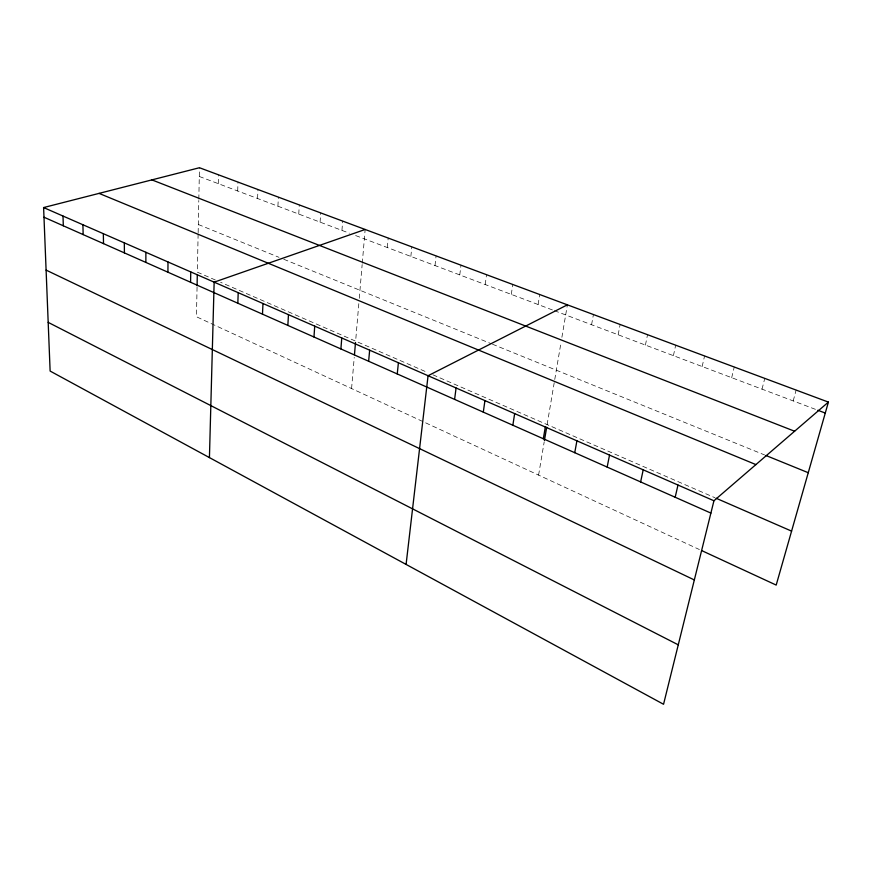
<?xml version="1.0" encoding="UTF-8"?>
<svg xmlns="http://www.w3.org/2000/svg" width="872" height="872" viewBox="0 0 872 872"><rect width="100%" height="100%" fill="white"/><g stroke="black" fill="none" stroke-linecap="round" stroke-linejoin="round"><path stroke-width="0.65" stroke-dasharray="4.36 3.27" d="M197.061 287.03L196.462 316.765L699.399 549.534M198.118 234.034L197.355 272.162L215.624 280.119M198.151 232.671L198.794 200.484M198.827 199.154L199.459 167.729M218.273 183.654L218.512 174.836M237.696 190.99L238.002 182.095M257.578 198.5L257.959 189.529M277.917 206.195L278.375 197.137M298.758 214.065L299.292 204.931M320.089 222.131L320.711 212.921M341.944 230.393L342.652 221.096M351.58 388.552L354.239 357.389M358.817 303.663L355.623 341.137L220.605 282.288M359.275 298.311L362.153 264.565M362.272 263.213L365.15 229.478M387.299 247.528L388.204 238.067M410.843 256.433L411.846 246.874M434.997 265.557L436.098 255.91M459.773 274.92L460.983 265.186M485.203 284.534L486.522 274.702M511.308 294.398L512.758 284.479M538.122 304.535L539.703 294.518M538.58 475.109L544.204 441.875M547.125 424.588L554.538 380.802M554.755 379.483L561.001 342.565M561.895 337.3L567.389 304.84M591.576 324.733L593.418 314.541M618.15 334.772L620.134 324.493M645.422 345.083L647.536 334.706M673.413 355.656L675.68 345.192M702.156 366.523L704.576 355.961M731.684 377.685L734.268 367.025M762.019 389.141L764.777 378.394M793.204 400.935L796.136 390.078M199.285 176.471L349.41 233.216M355.634 235.56L553.153 310.214M554.407 310.683L816.639 409.786M198.315 224.496L278.996 257.327M283.803 259.278L491.263 343.71M492.484 344.211L764.624 454.955M358.065 342.195L427.978 372.671M432.948 374.829L714.92 497.716"/><path stroke-width="1.31" d="M167.915 272.206L168.002 261.982M190.576 282.255L190.761 271.933M197.083 285.678L197.301 274.865M209.433 457.604L214.152 282.157L365.15 229.478M237.827 303.216L238.209 292.687M262.483 314.149L262.973 303.521M287.847 325.409L288.469 314.661M313.975 337.006L314.716 326.15M340.898 348.942L341.77 337.976M354.468 354.686L355.503 342.489M368.638 361.248L369.652 350.173M397.24 373.946L398.406 362.752M406.09 564.424L428.065 375.734L567.389 304.84M454.606 399.398L456.078 387.986M483.295 412.129L484.93 400.597M512.856 425.242L514.654 413.601M543.321 438.758L545.305 427.008M544.422 440.545L546.679 427.247M574.746 452.699L576.915 440.829M607.163 467.076L609.528 455.097M640.626 481.922L643.209 469.834M675.179 497.258L677.991 485.039M828.4 402.101L713.939 500.768L663.548 704.271L50.129 371.069L43.6 207.558L199.459 167.729L828.4 402.101L776.189 585.079L701.807 550.646M817.871 410.254L825.272 413.055M151.902 179.883L794.61 431.237M765.878 455.467L808.257 472.711M99.07 193.388L755.915 464.591M716.163 498.261L791.591 531.124M43.6 207.558L713.939 500.768M43.982 217.215L710.887 513.096M46.096 270.102L694.33 579.945M48.178 322.368L678.263 644.833M63.002 216.049L63.318 225.794M82.916 224.758L83.156 234.59M103.343 233.696L103.517 243.626M124.325 242.874L124.413 252.902M145.864 252.291L145.875 262.418"/></g></svg>
